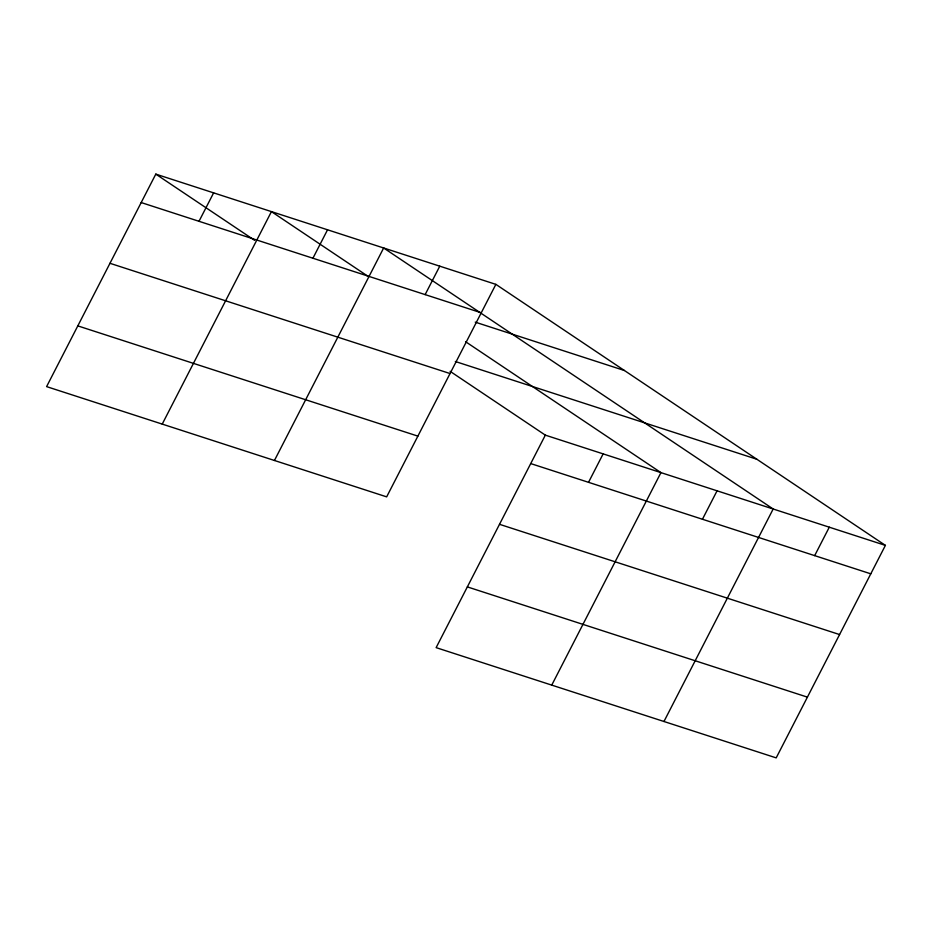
<?xml version="1.0" encoding="UTF-8"?>
<svg xmlns="http://www.w3.org/2000/svg" width="932" height="932" viewBox="0 0 932 932"><rect width="100%" height="100%" fill="white"/><g stroke="black" fill="none" stroke-linecap="round" stroke-linejoin="round"><path stroke-width="1.4" d="M495.871 284.365L155.807 174.121L46.6 386.617L386.663 496.861L495.871 284.365L885.4 545.383L776.193 757.879L436.129 647.635L545.337 435.139L885.4 545.383M199.005 221.303L213.626 192.866M162.226 424.107L271.433 211.611L367.837 276.21M312.931 258.234L327.54 229.796M274.439 460.49L383.658 247.982L773.176 509L663.968 721.496M425.143 294.617L439.764 266.179M588.535 482.31L603.144 453.872M551.744 685.113L660.951 472.617L465.592 341.706M702.448 519.252L717.069 490.803M814.673 555.623L829.294 527.186M141.198 202.559L481.262 312.803M475.25 322.146L624.417 370.505M455.329 361.5L756.854 459.243M109.976 263.302L450.04 373.546M530.716 463.577L870.779 573.821M77.81 325.885L417.885 436.129M499.505 524.308L839.569 634.552M467.34 586.892L807.403 697.136M155.807 174.121L254.599 240.316M450.121 371.332L545.337 435.139"/></g></svg>
